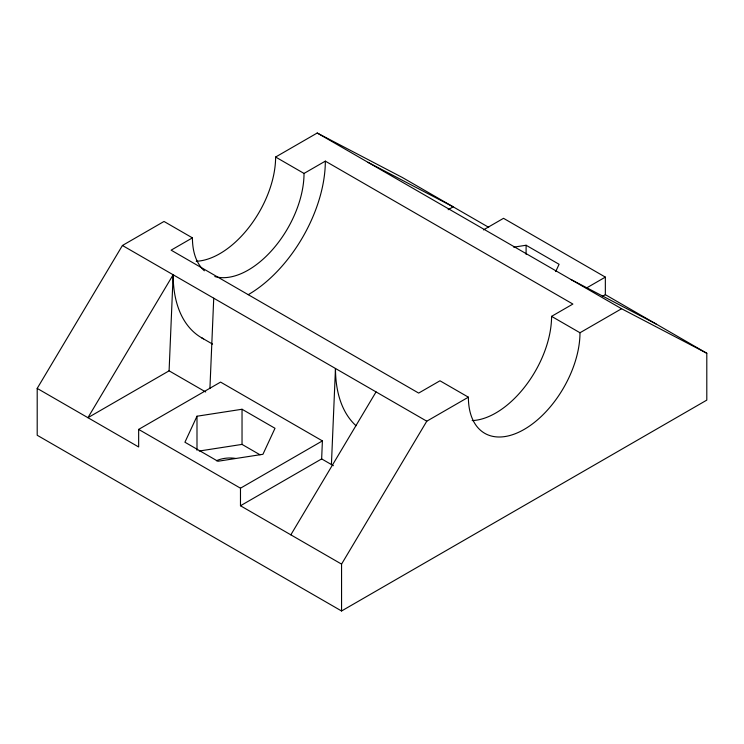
<?xml version="1.0" encoding="UTF-8"?>
<svg xmlns="http://www.w3.org/2000/svg" width="744" height="744" viewBox="0 0 744 744"><rect width="100%" height="100%" fill="white"/><g stroke="black" fill="none" stroke-linecap="round" stroke-linejoin="round"><path stroke-width="1.12" d="M169.093 370.828L173.147 274.769L87.931 417.691L169.093 370.828L205.716 391.976M209.92 388.47L213.733 298.195M138.654 429.4L240.479 488.194L240.479 505.762L321.65 458.909L322.403 440.894L220.577 382.1L138.654 429.4L138.654 446.977L37.2 388.405L122.425 245.483L164.015 221.461L192.426 237.866A78.91 45.561 -60 0 0 204.368 270.807M331.415 464.544L335.479 368.485A137.742 79.524 -60 0 0 356.013 425.708M196.993 416.222L184.921 442.224L217.899 461.261L262.939 454.296L275.001 428.293L242.032 409.256L196.993 416.222L196.993 450.232M555.703 271.569L559.079 264.287L526.101 245.25L513.723 247.166M290.839 534.834L376.055 391.911M341.561 610.982L341.561 564.119L426.786 421.197L468.385 397.184A78.91 45.561 -60 0 0 524.185 429.4A78.91 45.561 -60 0 0 579.985 332.754L621.575 308.741L706.8 353.261L706.8 400.114L341.561 610.982L37.2 435.259L37.2 388.405M196.221 261.256A78.91 45.561 -60 0 0 275.615 157.03L317.214 133.018L402.439 177.537L488.706 227.339M192.426 237.866L171.12 250.161L418.667 393.083L439.974 380.788L468.385 397.184M214.793 276.536A78.91 45.561 -60 0 0 273.206 248.84A78.91 45.561 -60 0 0 304.026 173.436L325.333 161.132L572.88 304.054L551.574 316.358A78.91 45.561 -60 0 1 472.18 420.583M448.158 209.715L453.161 206.823L367.945 162.304M483.479 229.887L503.521 218.318L605.346 277.112L605.346 294.68L706.8 353.261M586.309 288.105L605.346 277.112M240.479 488.194L322.403 440.894M602.342 296.419L605.346 294.68M199.243 451.022L242.032 444.401L260.019 454.789M570.853 279.456L656.069 323.966M317.214 133.018L621.575 308.741M275.615 157.03L304.026 173.436M551.574 316.358L579.985 332.754M122.425 245.483L426.786 421.197M201.68 337.822L212.561 344.109M321.65 458.909L333.396 465.688M240.479 505.762L341.561 564.119M526.101 245.25L526.101 254.318M242.032 409.256L242.032 444.401M203.586 338.864A137.742 79.524 -60 0 1 173.147 274.769M325.333 161.132A109.043 62.961 -60 0 1 248.226 294.68M216.42 460.75A21.52 12.425 0 0 1 235.532 458.406"/></g></svg>
